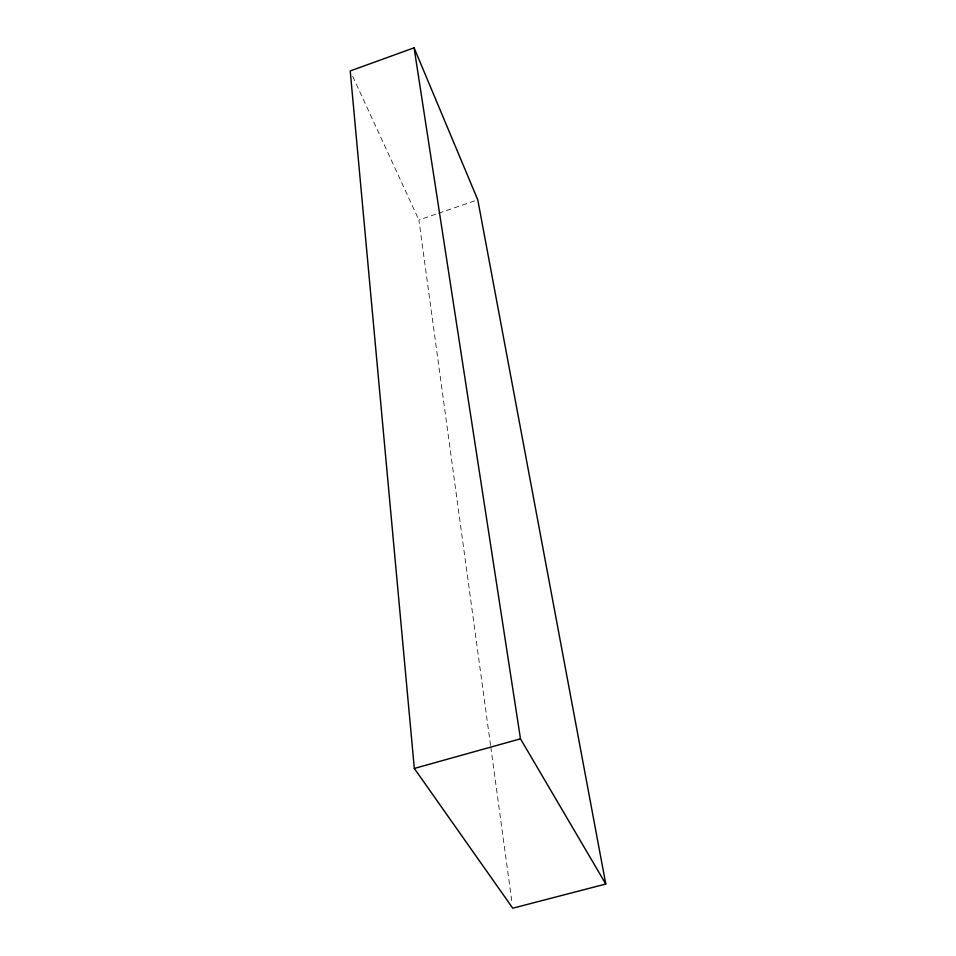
<?xml version="1.0" encoding="UTF-8"?>
<svg xmlns="http://www.w3.org/2000/svg" width="956" height="956" viewBox="0 0 956 956"><rect width="100%" height="100%" fill="white"/><g stroke="black" fill="none" stroke-linecap="round" stroke-linejoin="round"><path stroke-width="0.72" stroke-dasharray="4.78 3.58" d="M490.559 745.393L418.895 219.976L437.119 213.738M438.517 213.26L474.977 200.784M352.716 76.372L418.895 219.976M490.763 746.875L512.153 903.755"/><path stroke-width="1.43" d="M414.091 47.8L350.219 70.959L414.318 768.445L512.763 908.2L605.781 884.025L477.773 199.816L414.091 47.8L520.482 738.821L605.781 884.025M414.318 768.445L520.482 738.821"/></g></svg>
